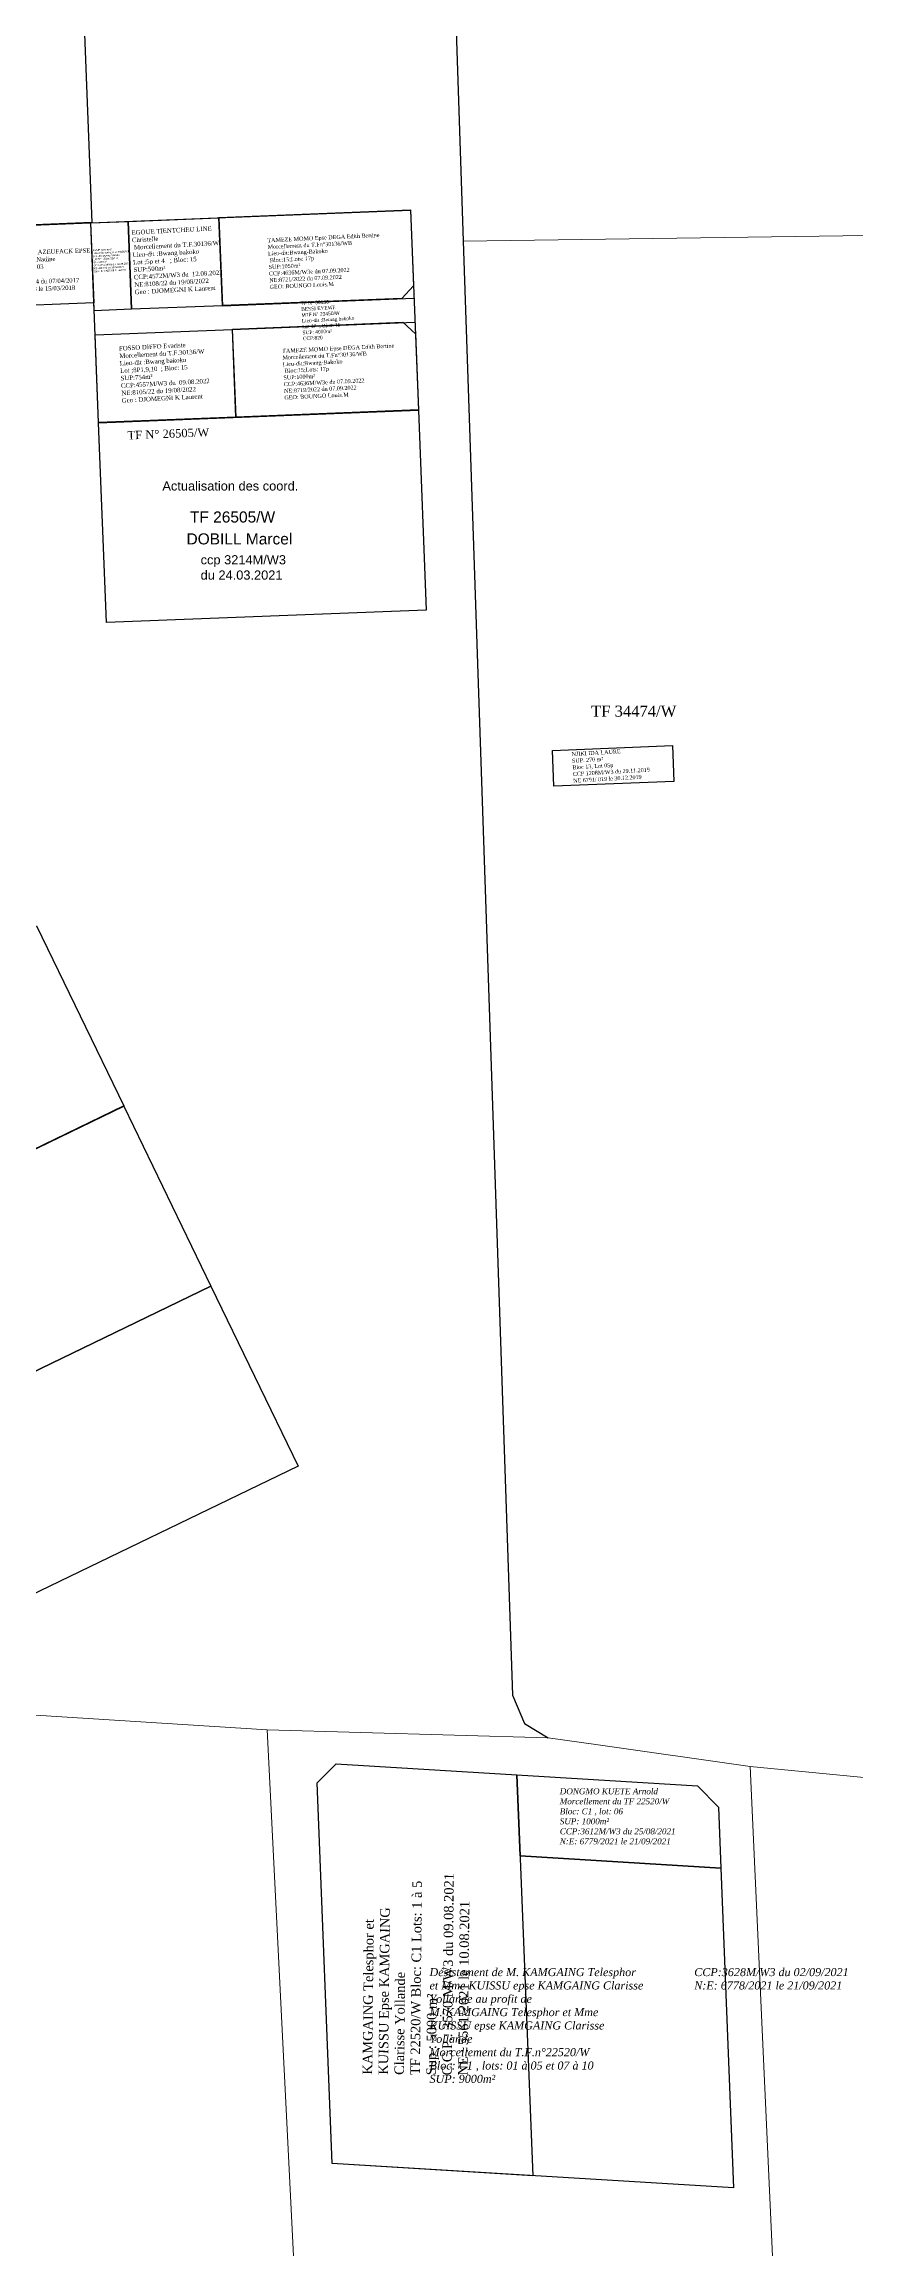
# Model space of a CAD drawing. Header units: millimetres. Extents: x 590121 to 927379, y 438565 to 1441738.
# Drawn here: x 592586 to 592789, y 440541 to 441091 of the extents above; entities that cross this region are included whole.
import ezdxf
from ezdxf.enums import TextEntityAlignment as Align

# ---------------------------------------------------------------- set-up
doc = ezdxf.new("R2010")
doc.units = ezdxf.units.MM
doc.header["$LTSCALE"] = 10
for name, color, linetype in [('Cotation Linéaire', 255, 'Continuous'), ('end maj 26 02 2021', 30, 'Continuous'), ('MAJ AOUT 2021', 7, 'Continuous'), ('MAJ JAN 2022', 12, 'Continuous'), ('MAJ JANVIER 2022', 7, 'Continuous'), ('MAJ SEP 2021', 6, 'Continuous'), ('Parcelle MAJ', 6, 'Continuous')]:
    doc.layers.add(name, color=color, linetype=linetype)
doc.layers.add('MAJ APRES LE 13.01.2023', color=222, linetype='Continuous', lineweight=30)
doc.layers.add('Roads_others', color=24, linetype='Continuous', lineweight=9)
doc.styles.get("Standard").update_dxf_attribs({"font": 'arial.ttf'})
doc.styles.add('Times 1.0', font='times.ttf', dxfattribs={"width": 0.99, "height": 1})
doc.styles.add('Times 3.0', font='times.ttf', dxfattribs={"width": 0.99, "height": 3})

msp = doc.modelspace()

# ---------------------------------------------------------------- linework, layer by layer
at = {"color": 150, "linetype": 'ByBlock', "lineweight": -3, "ltscale": 0.0014, "flags": 128}
for points in [[(592677.5, 441049.85), (592679.47, 440999.88), (592599.53, 440996.74), (592597.56, 441046.7)], [(592679.47, 440999.87), (592681.44, 440949.9), (592601.5, 440946.76), (592599.53, 440996.72)], [(592679.47, 440999.87), (592681.44, 440949.9), (592601.5, 440946.76), (592599.53, 440996.72)]]:
    msp.add_lwpolyline(points, close=True, dxfattribs=at)
at = {"flags": 128}
for points in [[(592584.05, 440870.97), (592605.83, 440825.97), (592533.82, 440791.12), (592512.04, 440836.13)], [(592605.83, 440825.96), (592627.61, 440780.96), (592555.6, 440746.11), (592533.82, 440791.12)], [(592627.61, 440780.96), (592649.39, 440735.95), (592577.38, 440701.1), (592555.6, 440746.11)]]:
    msp.add_lwpolyline(points, close=True, dxfattribs=at)
at = {"layer": 'Cotation Linéaire', "color": 6, "lineweight": 30, "flags": 128}
msp.add_lwpolyline([(592633.8, 440998.07), (592599.53, 440996.74), (592598.68, 441018.7), (592632.93, 441020.05)], close=True, dxfattribs=at)
msp.add_lwpolyline([(592633.8, 440998.07), (592599.53, 440996.74), (592598.68, 441018.7), (592632.93, 441020.05)], close=True, dxfattribs=at)
at = {"layer": 'end maj 26 02 2021', "color": 150, "flags": 128}
msp.add_lwpolyline([(592597.55, 441046.68), (592598.36, 441026.7), (592573.38, 441025.69), (592572.57, 441045.67)], close=True, dxfattribs=at)
msp.add_lwpolyline([(592597.55, 441046.68), (592598.36, 441026.7), (592573.38, 441025.69), (592572.57, 441045.67)], close=True, dxfattribs=at)
at = {"layer": 'end maj 26 02 2021', "color": 150, "lineweight": -3, "flags": 128}
msp.add_lwpolyline([(592742.95, 440916.05), (592743.31, 440907.06), (592713.34, 440905.85), (592712.98, 440914.84)], close=True, dxfattribs=at)
msp.add_lwpolyline([(592742.95, 440916.05), (592743.31, 440907.06), (592713.34, 440905.85), (592712.98, 440914.84)], close=True, dxfattribs=at)
at = {"layer": 'MAJ AOUT 2021', "flags": 128}
msp.add_lwpolyline([(592658.95, 440661.54), (592704.11, 440658.8), (592708.05, 440558.63), (592657.9, 440561.67), (592654.15, 440656.85)], close=True, dxfattribs=at)
msp.add_lwpolyline([(592658.95, 440661.54), (592704.11, 440658.8), (592708.05, 440558.63), (592657.9, 440561.67), (592654.15, 440656.85)], close=True, dxfattribs=at)
at = {"layer": 'MAJ APRES LE 13.01.2023', "flags": 128}
msp.add_lwpolyline([(592657.75, 441726.88), (592662.28, 441643.24), (592662.96, 441632.02), (592664.51, 441606.58), (592666.16, 441564.13), (592670.62, 441449.52), (592677.16, 441312.12), (592681.23, 441259.92), (592685.47, 441189.57), (592685.96, 441182.51), (592690.7, 441042.12), (592702.96, 440678.71), (592705.96, 440671.61), (592711.91, 440668.07)], dxfattribs=at)
at = {"layer": 'MAJ JAN 2022', "lineweight": -3, "flags": 128}
msp.add_lwpolyline([(592595.93, 441095.95), (592597.86, 441046.71), (592517.93, 441043.46), (592516, 441092.8)], close=True, dxfattribs=at)
at = {"layer": 'MAJ JANVIER 2022'}
for p, q in [((592630.47, 441025.96), (592678.37, 441027.85)), ((592632.93, 441020.05), (592678.61, 441021.85))]:
    msp.add_line(p, q, dxfattribs=at)
at = {"layer": 'MAJ SEP 2021', "color": 150, "flags": 128}
for points in [[(592658.95, 440661.54), (592704.11, 440658.8), (592704.91, 440638.56), (592755.07, 440635.52), (592758.21, 440555.58), (592657.89, 440561.67), (592654.15, 440656.85)], [(592658.95, 440661.54), (592704.11, 440658.8), (592704.91, 440638.56), (592755.07, 440635.52), (592758.21, 440555.58), (592657.89, 440561.67), (592654.15, 440656.85)], [(592704.11, 440658.8), (592749.28, 440656.06), (592754.47, 440650.76), (592755.07, 440635.52), (592704.91, 440638.57)], [(592704.11, 440658.8), (592749.28, 440656.06), (592754.47, 440650.76), (592755.07, 440635.52), (592704.91, 440638.57)]]:
    msp.add_lwpolyline(points, close=True, dxfattribs=at)
at = {"layer": 'Parcelle MAJ', "color": 6, "lineweight": 30, "flags": 128}
for points in [[(592606.91, 441047.04), (592607.78, 441025.07), (592598.45, 441024.7), (592597.58, 441046.67)], [(592606.91, 441047.04), (592607.78, 441025.07), (592598.45, 441024.7), (592597.58, 441046.67)], [(592629.61, 441047.95), (592630.47, 441025.96), (592607.78, 441025.07), (592606.9, 441047.04)], [(592629.61, 441047.95), (592630.47, 441025.96), (592607.78, 441025.07), (592606.9, 441047.04)], [(592677.48, 441049.9), (592678.25, 441030.91), (592675.37, 441027.79), (592630.49, 441025.97), (592629.6, 441047.97)], [(592675.61, 441021.82), (592678.73, 441018.94), (592679.5, 440999.97), (592633.86, 440998.12), (592632.97, 441020.09)]]:
    msp.add_lwpolyline(points, close=True, dxfattribs=at)
at = {"layer": 'Roads_others'}
for points in [[(592690.7, 441042.12), (592791.49, 441043.51)], [(591607.84, 440731.15), (591610, 440728.96), (591612.57, 440727.78), (591722.19, 440724.2), (591749.74, 440723.3), (591964.45, 440708.14), (592087.88, 440705.3), (592224.41, 440699.52), (592293.01, 440694.24), (592448.07, 440682.29), (592641.63, 440670.07), (592711.91, 440668.07)], [(592641.63, 440670.07), (592650.14, 440500.29), (592658.07, 440315.43), (592659.74, 440270.61), (592662.97, 440184.4), (592650.69, 439961.65), (592649.97, 439939.32), (592645.18, 439803.4), (592634.65, 439631.23), (592629.49, 439570.59), (592632.18, 439564.53), (592640.08, 439559.5), (592669.42, 439553.32), (592684.01, 439546.68), (592689.53, 439541.07), (592695.2, 439530.72)], [(592711.91, 440668.07), (592724.42, 440666.31), (592762.39, 440660.88), (592809.82, 440656.34), (592944.2, 440640.8), (592989.91, 440635.37), (593082.98, 440626.45)], [(592762.39, 440660.88), (592770.91, 440474.54), (592771.45, 440392.16), (592778.72, 440262.6), (592781.47, 440197.54), (592777.41, 440086.9), (592765.12, 439818.63), (592764.16, 439797.75), (592756.06, 439562.29), (592753.98, 439552.22), (592747.44, 439541.43), (592738.51, 439534.31), (592729.59, 439531.05), (592719.09, 439529.56), (592705.1, 439529.84), (592695.2, 439530.72)]]:
    msp.add_lwpolyline(points, dxfattribs=at)

# ---------------------------------------------------------------- texts
at = {"color": 7, "attachment_point": 1, "rotation": 3.0923}
for s, insert, char_height, width in [('{\\fTimes New Roman|b0|i0|c186|p18;EGOUE TIENTCHEU LINE\\PChristelle\\P \\C1;Morcellement du T.F.30136/W\\P\\C7;Lieu-dit :Bwang bakoko \\PLot ;5p et 4   ; Bloc: 15\\PSUP:500m²\\PCCP:4572M/W3 du  12.08.2022\\PNE:8108/22 du 19/08/2022\\P\\C1;Geo : DJOMEGNI K Laurent\\fTimes New Roman|b0|i1|c0|p18; }', (592607.72, 441044.78), 1.1162, 95.1249), ('NGUE Sammuel \\P {\\C1;Morcellement du T.F.30136/WB\\P}Lieu-dit :Bwang bakoko \\PLot ;5P  ; Bloc: 5p(17)\\PSUP:205m²\\PCCP:4572M/W3 du  12.08.2022\\PNE:8104/22 du 19/08/2022\\P{\\C1;Geo : DJOMEGNI K Laurent\\fTimes New Roman|b0|i1|c0|p18; }', (592598.08, 441040.04), 0.454, 38.6898), ('TF N° 30136\\P{\\fTimes New Roman|b0|i0|c186|p18;BESSI EYEWE\\P}MTF N° 23450/W{\\fTimes New Roman|b0|i0|c186|p18;\\C1;\\P\\C7;Lieu-dit :Bwang bakoko \\PLot }17{\\fTimes New Roman|b0|i0|c186|p18;  ; Bloc: 15\\PSUP:} 40{\\fTimes New Roman|b0|i0|c186|p18;00m²\\PCCP:}820{\\fTimes New Roman|b0|i1|c0|p18;\\C1; }', (592650.08, 441027), 0.8809, 75.0651), ('{\\fTimes New Roman|b0|i0|c186|p18;FOSSO DIFFO Evariste\\P\\C1;Morcellement du T.F.30136/W\\P\\C7;Lieu-dit :Bwang bakoko \\PLot ;8P1,9,10  ; Bloc: 15\\PSUP:754m²\\PCCP:4557M/W3 du  09.08.2022\\PNE:8105/22 du 19/08/2022\\P\\C1;Geo : DJOMEGNI K Laurent }', (592604.59, 441015.83), 1.1162, 95.1249)]:
    msp.add_mtext(s, dxfattribs=dict(at, insert=insert, char_height=char_height, width=width))
at = {"char_height": 1.0005, "width": 33.9606, "attachment_point": 1, "rotation": 2.7357}
for s, insert in [('{\\fTimes New Roman|b0|i0|c0|p18;TAMEZE MOMO Epse DEGA Edith Bertine\\P\\C1;Morcellement du T.Fn%%D30136/WB\\P\\C256;Lieu-dit:Bwang-Bakoko\\P Bloc:15;Lots: 17p\\C1;\\P\\C256;SUP:1050m²\\PCCP:4636M/W3e du 07.09.2022\\PNE:8721/2022 du 07.09.2022\\P\\C5;GEO: BOUNGO Louis.M}', (592641.69, 441042.8)), ('{\\fTimes New Roman|b0|i0|c0|p18;TAMEZE MOMO Epse DEGA Edith Bertine\\P\\C1;Morcellement du T.Fn%%D30136/WB\\P\\C256;Lieu-dit:Bwang-Bakoko\\P Bloc:15;Lots: 17p\\C1;\\P\\C256;SUP:1000m²\\PCCP:4636M/W3e du 07.09.2022\\PNE:8719/2022 du 07.09.2022\\P\\C5;GEO: BOUNGO Louis.M}', (592645.39, 441015.16))]:
    msp.add_mtext(s, dxfattribs=dict(at, insert=insert))
at = {"layer": 'Cotation Linéaire', "color": 6, "lineweight": 30, "style": 'Times 3.0', "width": 0.99}
msp.add_text('TF N° 26505/W', height=2.1, rotation=2.2809, dxfattribs=at).set_placement((592616.93, 440995.02), align=Align.TOP_CENTER)
at = {"layer": 'end maj 26 02 2021', "color": 1, "linetype": 'ByBlock'}
msp.add_text('TF 26505/W', height=2.77, dxfattribs=at).set_placement((592622.37, 440971.77))
msp.add_text('TF 26505/W', height=2.77, dxfattribs=at).set_placement((592622.37, 440971.77))
at = {"layer": 'end maj 26 02 2021', "color": 0, "linetype": 'ByBlock'}
msp.add_text('DOBILL Marcel', height=2.7698, dxfattribs=at).set_placement((592621.51, 440966.3))
msp.add_text('DOBILL Marcel', height=2.7698, dxfattribs=at).set_placement((592621.51, 440966.3))
at = {"layer": 'end maj 26 02 2021', "color": 150, "linetype": 'ByBlock', "lineweight": -3, "insert": (592574.4, 441039.62), "char_height": 1.1, "width": 66.4615, "attachment_point": 1, "rotation": 1.7539, "style": 'Times 1.0'}
msp.add_mtext('{\\fTimes New Roman|b0|i0|c186|p18;\\C256;M\\fTimes New Roman|b0|i0|c0|p18;me APALA AZEUFACK EPSE \\PNGUIMEYA Nadine\\P\\fTimes New Roman|b0|i0|c186|p18;Bloc \\fTimes New Roman|b0|i0|c0|p18;115\\fTimes New Roman|b0|i0|c186|p18;, Lot \\fTimes New Roman|b0|i0|c0|p18;03\\P\\fTimes New Roman|b0|i0|c186|p18;Sup:\\fTimes New Roman|b0|i0|c0|p18;500\\fTimes New Roman|b0|i0|c186|p18;m²\\PCcp:\\fTimes New Roman|b0|i0|c0|p18;457\\fTimes New Roman|b0|i0|c186|p18;M/W4 du \\fTimes New Roman|b0|i0|c0|p18;07\\fTimes New Roman|b0|i0|c186|p18;/\\fTimes New Roman|b0|i0|c0|p18;04\\fTimes New Roman|b0|i0|c186|p18;/201\\fTimes New Roman|b0|i0|c0|p18;7\\fTimes New Roman|b0|i0|c186|p18;\\PNE; \\fTimes New Roman|b0|i0|c0|p18;340\\fTimes New Roman|b0|i0|c186|p18;/2018 le 15/03/2018}', dxfattribs=at)
msp.add_mtext('{\\fTimes New Roman|b0|i0|c186|p18;\\C256;M\\fTimes New Roman|b0|i0|c0|p18;me APALA AZEUFACK EPSE \\PNGUIMEYA Nadine\\P\\fTimes New Roman|b0|i0|c186|p18;Bloc \\fTimes New Roman|b0|i0|c0|p18;115\\fTimes New Roman|b0|i0|c186|p18;, Lot \\fTimes New Roman|b0|i0|c0|p18;03\\P\\fTimes New Roman|b0|i0|c186|p18;Sup:\\fTimes New Roman|b0|i0|c0|p18;500\\fTimes New Roman|b0|i0|c186|p18;m²\\PCcp:\\fTimes New Roman|b0|i0|c0|p18;457\\fTimes New Roman|b0|i0|c186|p18;M/W4 du \\fTimes New Roman|b0|i0|c0|p18;07\\fTimes New Roman|b0|i0|c186|p18;/\\fTimes New Roman|b0|i0|c0|p18;04\\fTimes New Roman|b0|i0|c186|p18;/201\\fTimes New Roman|b0|i0|c0|p18;7\\fTimes New Roman|b0|i0|c186|p18;\\PNE; \\fTimes New Roman|b0|i0|c0|p18;340\\fTimes New Roman|b0|i0|c186|p18;/2018 le 15/03/2018}', dxfattribs=at)
at = {"layer": 'end maj 26 02 2021', "color": 0, "linetype": 'ByBlock', "char_height": 2.2907, "width": 52.5269, "attachment_point": 1}
for s, insert in [('{\\C7;Actualisation des coord.}', (592615.48, 440982.06)), ('{\\C7;Actualisation des coord.}', (592615.48, 440982.06)), ('{\\C7;ccp 3214M/W3\\Pdu 24.03.2021}', (592625.04, 440963.61)), ('{\\C7;ccp 3214M/W3\\Pdu 24.03.2021}', (592625.04, 440963.61))]:
    msp.add_mtext(s, dxfattribs=dict(at, insert=insert))
at = {"layer": 'end maj 26 02 2021', "color": 150, "linetype": 'ByBlock', "lineweight": -3, "ltscale": 0.0014, "insert": (592722.66, 440926.02), "char_height": 2.7708, "width": 136.8567, "attachment_point": 1, "style": 'Times 1.0'}
msp.add_mtext('{\\C1;TF 34474/W}', dxfattribs=at)
msp.add_mtext('{\\C1;TF 34474/W}', dxfattribs=at)
at = {"layer": 'end maj 26 02 2021', "color": 150, "linetype": 'ByBlock', "lineweight": -3, "ltscale": 0.0014, "insert": (592717.74, 440914.4), "char_height": 1, "width": 45.2176, "attachment_point": 1, "rotation": 3.3244, "style": 'Times 1.0'}
msp.add_mtext('{\\C256;NJIKI IDA LAURE \\PSUP. 270 m²\\PBloc 13, Lot 05p\\PCCP 1208M/W3 du 29.11.2019\\PNE 6791/ 019 le 30.12.2019}', dxfattribs=at)
msp.add_mtext('{\\C256;NJIKI IDA LAURE \\PSUP. 270 m²\\PBloc 13, Lot 05p\\PCCP 1208M/W3 du 29.11.2019\\PNE 6791/ 019 le 30.12.2019}', dxfattribs=at)
at = {"layer": 'MAJ AOUT 2021', "insert": (592665.52, 440583.93), "char_height": 2.3867, "attachment_point": 1, "rotation": 89.3983}
msp.add_mtext_dynamic_manual_height_columns('{\\fTimes New Roman|b0|i0|c0|p18;KAMGAING Telesphor et KUISSU Epse KAMGAING Clarisse Yollande \\PTF 22520/W Bloc: C1 Lots: 1 à 5\\PSup : 5000 m²\\PC.C.P.: 3570 M/W3 du 09.08.2021\\PNE : 5561/2021 le 10.08.2021}', width=49.4143, gutter_width=12.5, heights=[0], dxfattribs=at)
msp.add_mtext_dynamic_manual_height_columns('{\\fTimes New Roman|b0|i0|c0|p18;KAMGAING Telesphor et KUISSU Epse KAMGAING Clarisse Yollande \\PTF 22520/W Bloc: C1 Lots: 1 à 5\\PSup : 5000 m²\\PC.C.P.: 3570 M/W3 du 09.08.2021\\PNE : 5561/2021 le 10.08.2021}', width=49.4143, gutter_width=12.5, heights=[0], dxfattribs=at)
at = {"layer": 'MAJ SEP 2021', "insert": (592714.81, 440655.46), "char_height": 1.5, "attachment_point": 1}
msp.add_mtext_dynamic_manual_height_columns('{\\fTimes New Roman|b0|i1|c0|p18;\\C7;DONGMO KUETE Arnold\\P\\C1;Morcellement du TF 22520/W\\P\\C7;Bloc: C1 , lot: 06\\PSUP: 1000m²\\PCCP:3612M/W3 du 25/08/2021\\PN:E: 6779/2021 le 21/09/2021}', width=53.6759, gutter_width=12.5, heights=[27.44], dxfattribs=at)
msp.add_mtext_dynamic_manual_height_columns('{\\fTimes New Roman|b0|i1|c0|p18;\\C7;DONGMO KUETE Arnold\\P\\C1;Morcellement du TF 22520/W\\P\\C7;Bloc: C1 , lot: 06\\PSUP: 1000m²\\PCCP:3612M/W3 du 25/08/2021\\PN:E: 6779/2021 le 21/09/2021}', width=53.6759, gutter_width=12.5, heights=[27.44], dxfattribs=at)
at = {"layer": 'MAJ SEP 2021'}
note = msp.add_mtext_dynamic_manual_height_columns('{\\fTimes New Roman|b0|i1|c0|p18;\\C1;Désistement de M. KAMGAING Telesphor et Mme KUISSU epse KAMGAING Clarisse Yollande au profit de\\P\\C7;M. KAMGAING Telesphor et Mme\\PKUISSU epse KAMGAING Clarisse\\PYollande \\PMorcellement du T.F.n°22520/W\\PBloc: C1 , lots: 01 à 05 et 07 à 10\\P}', width=53.6759, gutter_width=12.5, heights=[27.44, 0], dxfattribs=dict(at, insert=(592682.25, 440610.52), char_height=2, attachment_point=1))
for column, words in zip(note.columns.linked_columns, ['{\\fTimes New Roman|b0|i1|c0|p18;\\C7;SUP: 9000m²\\PCCP:3628M/W3 du 02/09/2021\\PN:E: 6778/2021 le 21/09/2021}']):
    column.text = words
note = msp.add_mtext_dynamic_manual_height_columns('{\\fTimes New Roman|b0|i1|c0|p18;\\C1;Désistement de M. KAMGAING Telesphor et Mme KUISSU epse KAMGAING Clarisse Yollande au profit de\\P\\C7;M. KAMGAING Telesphor et Mme\\PKUISSU epse KAMGAING Clarisse\\PYollande \\PMorcellement du T.F.n°22520/W\\PBloc: C1 , lots: 01 à 05 et 07 à 10\\P}', width=53.6759, gutter_width=12.5, heights=[27.44, 0], dxfattribs=dict(at, insert=(592682.25, 440610.52), char_height=2, attachment_point=1))
for column, words in zip(note.columns.linked_columns, ['{\\fTimes New Roman|b0|i1|c0|p18;\\C7;SUP: 9000m²\\PCCP:3628M/W3 du 02/09/2021\\PN:E: 6778/2021 le 21/09/2021}']):
    column.text = words

doc.saveas('drawing.dxf')
